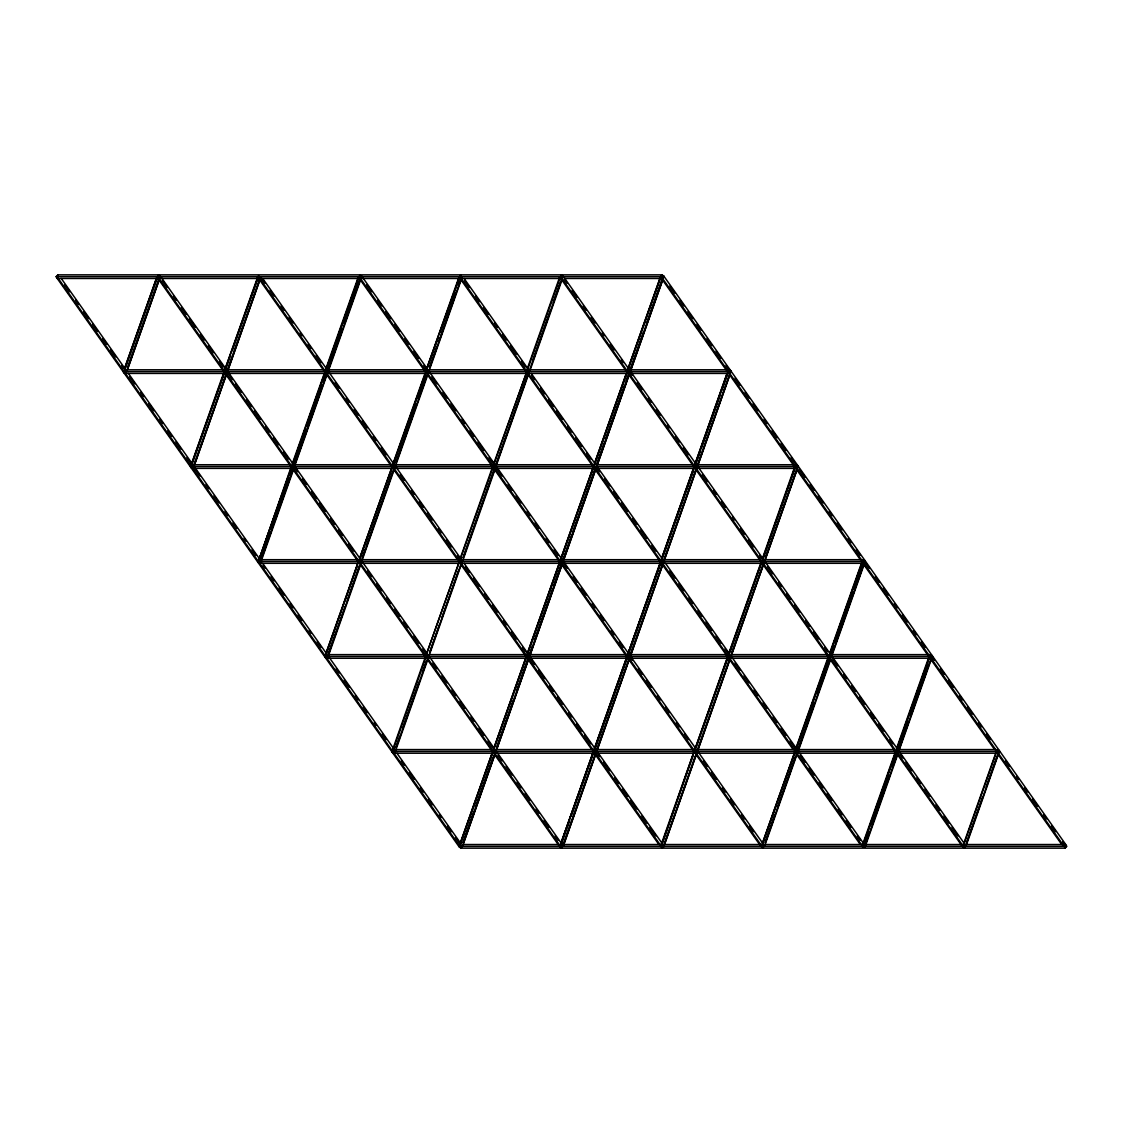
<?xml version="1.0" encoding="UTF-8"?>
<svg xmlns="http://www.w3.org/2000/svg" width="1123" height="1123" viewBox="0 0 1123 1123"><rect width="100%" height="100%" fill="white"/><g stroke="black" fill="none" stroke-linecap="round" stroke-linejoin="round"><path stroke-width="1.5" d="M124.344 369.018L156.757 277.353M124.695 368.33L156.518 278.293M127.362 367.881L158.624 279.487M127.25 369.972L159.087 279.936M127.025 370.913L159.438 279.248M223.884 372.289L190.896 465.61L191.135 467L193.577 467.505M225.049 369.018L257.813 276.665M190.671 466.55L223.912 373.833M224.235 371.601L258.641 275.612M191.135 467L224.698 372.05L227.155 372.555M225.863 368.779L230.496 355.682M232.222 350.769L258.276 277.1L260.718 277.606L228.306 369.285M193.563 465.961L225.976 374.296M227.492 369.523L259.539 279.346M194.391 464.922L226.228 374.885M260.957 276.665L227.379 371.601L225.077 370.562M194.167 465.863L226.579 374.198M291.025 467.238L258.276 561.949L260.718 562.455L293.707 469.133M292.191 463.967L324.365 373.243M325.179 370.66L358.167 277.353M259.216 558.819L291.629 467.14M357.605 280.525L292.205 465.498L294.521 466.55L328.098 371.601M258.276 561.949L291.84 467L294.296 467.505M293.005 463.729L305.161 429.351M306.312 426.08L358.981 277.1L361.424 277.606M261.069 559.422L270.91 531.586M272.061 528.315L290.001 477.57M291.166 474.285L292.892 469.386M294.633 464.473L322.413 385.891M324.154 380.978L325.895 376.065M328.197 369.523L342.669 328.59M344.41 323.691L359.458 281.129M261.28 559.268L293.117 469.246M294.844 464.332L326.681 374.296M328.421 369.383L359.669 280.989M328.435 370.913L360.848 279.248M325.179 655.495L358.742 560.545L325.403 656.899L327.86 657.39M359.669 558.229L391.506 468.193M392.896 463.967L425.07 373.243M426.81 368.33L458.872 277.353M324.94 656.45L357.605 565.36M358.518 561.5L425.322 373.833M425.645 371.601L460.051 275.612M360.722 557.036L426.122 372.05L428.565 372.555M427.849 367.137L438.265 337.672M440.005 332.759L459.686 277.1L462.129 277.606M328.197 654.358L344.986 606.883M347.302 600.342L359.458 565.964M362.35 557.78L365.242 549.596M366.407 546.325L393.022 471.014M395.914 462.83L416.759 403.901M418.486 398.988L426.6 376.065M429.491 367.881L437.015 346.6M438.742 341.687L456.106 292.584M459.012 284.4L460.739 279.487M328.421 654.218L359.669 565.824M361.985 559.268L393.247 470.874M396.138 462.69L426.81 375.924M429.702 367.74L460.374 280.989M328.435 655.762L360.848 564.083M427.989 374.198L361.662 561.5L359.346 560.447M462.367 276.665L428.804 371.601L426.487 370.562M392.896 748.802L425.308 657.137M426.235 654.807L458.647 563.142M460.023 558.917L492.436 467.238M493.601 463.967L527.192 370.562L529.509 371.601L495.931 466.55L493.615 465.498L560.391 277.1L562.848 277.606M526.589 370.66L559.577 277.353M395.001 752.34L392.545 751.834L426.122 656.899L428.565 657.39M425.645 656.45L493.25 467L495.706 467.505M395.914 747.679L399.97 736.211M402.862 728.027L419.076 682.194M422.543 672.368L426.6 660.914M429.491 652.73L439.332 624.893M441.648 618.352L458.423 570.877M463.055 557.78L494.317 469.386M496.043 464.473L527.88 374.436M533.088 359.697L550.452 310.594M553.344 302.41L561.444 279.487M396.138 747.525L426.81 660.773M429.702 652.589L460.949 564.181M463.266 557.64L494.527 469.246M495.678 465.961L528.091 374.296M529.831 369.383L560.503 282.617M395.577 750.711L427.989 659.033M462.718 560.812L495.131 469.133M529.845 370.913L562.258 279.248M460.023 843.752L491.86 753.715M493.601 748.802L559.577 562.188M560.742 558.917L593.155 467.238M593.73 465.61L626.143 373.931M627.869 369.018L660.282 277.353M460.374 843.064L492.211 753.028M493.952 748.115L525.775 658.078M527.515 653.179L559.352 563.142M561.079 558.229L593.491 466.55M594.657 463.28L625.904 374.885M628.22 368.33L660.057 278.293M462.129 847.289L459.686 846.784L493.25 751.834L495.706 752.34M463.055 842.615L474.06 811.522M475.787 806.609L493.151 757.492M497.208 746.037L513.408 700.205M516.889 690.378L527.88 659.271M529.621 654.358L532.513 646.174M534.829 639.633L552.769 588.887M553.92 585.602L561.444 564.322M563.184 559.422L571.874 534.857M573.025 531.586L595.022 469.386M596.748 464.473L604.286 443.192M606.013 438.279L624.542 385.891M626.269 380.978L628.01 376.065M630.326 369.523L643.633 331.875M646.525 323.691L661.573 281.129M463.266 842.475L493.952 755.723M496.843 747.525L528.091 659.131M529.256 655.86L561.668 564.181M563.395 559.268L595.232 469.246M596.973 464.332L628.796 374.296M630.536 369.383L662.373 279.346M463.518 843.064L494.78 754.67M530.084 654.807L561.921 564.771M596.636 466.55L563.072 561.5L560.756 560.447L627.532 372.05L629.975 372.555M597.225 464.922L629.048 374.885M462.718 845.647L495.131 753.982M496.857 749.069L529.27 657.39M529.845 655.762L562.258 564.083M563.999 559.17L629.399 374.198M631.14 369.285L662.963 279.248M561.318 842.124L592.565 753.715M593.73 750.445L626.718 657.137M628.459 652.224L693.86 467.238M695.011 463.967L726.848 373.931M561.079 843.064L592.916 753.028M594.657 748.115L626.48 658.078M627.645 654.807L661.461 560.447M661.798 558.229L693.621 468.193M694.786 464.922L727.199 373.243M559.928 846.335L627.322 657.039M627.069 656.45L693.298 470.411M561.556 843.513L569.656 820.59M571.396 815.691L627.532 656.899L629.975 657.39M628.683 653.614L694.674 467L697.116 467.505M695.825 463.729L700.457 450.632M701.608 447.361L720.138 394.973M721.864 390.06L728.237 372.05M563.184 844.257L595.232 754.08M596.748 749.308L628.796 659.131M630.326 654.358L662.373 564.181M664.1 559.268L695.362 470.874M697.678 464.332L728.925 375.924M596.636 751.399L563.072 846.335L560.756 845.296M597.225 749.757L629.048 659.72M663.777 561.5L630.214 656.45L627.897 655.397M664.353 559.858L696.19 469.821M563.423 845.647L629.399 659.033M630.564 655.762L663.553 562.455M664.128 560.812L696.541 469.133M697.692 465.863L730.104 374.198M660.857 845.394L694.435 750.445L661.096 846.784L663.553 847.289M695.362 748.115L727.423 657.137M728.588 653.867L760.762 563.142M762.503 558.229L794.565 467.238M693.298 755.26L661.461 845.296L663.777 846.335M694.196 751.399L761.015 563.732M762.166 560.447L795.744 465.498L798.06 466.55L764.482 561.5L762.166 560.447L761.338 561.5M696.4 746.935L761.801 561.949L764.258 562.455L730.68 657.39M763.542 557.036L795.379 467L797.821 467.505M664.1 844.117L695.362 755.723M697.678 749.167L729.501 659.131M731.606 652.73L762.503 565.824M765.184 557.78L796.642 469.246M664.353 844.707L696.19 754.67M731.494 654.807L763.331 564.771M664.128 845.647L696.541 753.982M698.281 749.069L730.104 659.033M765.409 559.17L797.246 469.133M762.503 843.064L794.326 753.028M795.716 748.802L828.128 657.137M829.63 653.179L862.043 561.5M761.338 846.335L828.156 658.668M829.307 655.397L862.871 560.447L865.187 561.5L831.624 656.45L829.307 655.397L828.479 656.45M763.542 841.871L828.942 656.899L831.399 657.39M830.108 653.614L862.506 561.949M765.184 842.615L775.01 814.793M777.916 806.609L795.281 757.492M798.172 749.308L814.372 703.475M817.853 693.649L829.995 659.271M831.736 654.358L834.628 646.174M835.793 642.903L853.733 592.158M854.884 588.887L864.724 561.051L864.963 562.455M765.395 842.475L796.642 754.08M798.958 747.525L830.22 659.131M831.371 655.86L863.784 564.181M798.397 750.711L830.809 659.033M895.27 752.087L862.282 845.394L862.52 846.784L864.963 847.289M896.421 748.802L928.833 657.137M864.612 840.383L895.284 753.617M862.52 846.784L896.084 751.834L898.526 752.34M897.235 748.564L929.072 658.527M865.3 844.257L869.356 832.803M872.248 824.619L889.613 775.502M892.504 767.318L897.137 754.221M898.877 749.308L908.718 721.485M911.034 714.93L928.974 664.184M865.524 844.117L897.347 754.08M899.088 749.167L930.925 659.131M865.538 845.647L897.951 753.982M963.337 844.707L995.75 753.028M963.59 845.296L997.154 750.346L999.47 751.399L965.906 846.335L963.59 845.296L962.748 846.335M966.594 842.615L982.793 796.783M986.275 786.956L997.266 755.863M966.229 844.117L997.477 755.723M57.961 274.84L56.15 276.665L57.961 278.476L57.062 276.665L57.961 274.84L662.205 274.84L664.03 276.665M158.68 278.476L157.767 276.665L158.68 274.84L159.578 276.665L158.68 278.476L59.701 278.476M223.996 371.601L225.807 373.426L226.72 371.601L225.807 369.79M360.09 278.476L359.178 276.665L360.09 274.84L360.988 276.665L360.09 278.476L259.385 278.476M326.512 369.79L327.425 371.601L326.512 373.426L325.614 371.601L326.512 369.79L227.548 369.79M291.138 466.55L292.949 468.375L292.036 466.55L292.949 464.74L293.861 466.55L292.949 468.375L192.244 468.375L190.419 466.55M257.56 561.5L259.385 563.311L260.283 561.5M459.883 276.665L460.795 274.84M461.707 276.665L460.795 278.476L559.759 278.476M327.425 656.45L326.512 658.26L324.701 656.45M561.5 278.476L560.588 276.665L561.5 274.84L562.412 276.665L561.5 278.476L559.689 276.665M527.024 371.601L527.936 369.79L428.958 369.79M395.394 468.375L494.359 468.375L495.271 466.55L494.359 464.74M459.883 561.5L460.795 559.689L461.707 561.5L460.795 563.311M391.843 751.399L393.654 753.21L394.566 751.399L393.654 749.574M628.641 373.426L627.729 371.601L628.641 369.79L629.54 371.601L628.641 373.426L626.816 371.601M559.689 561.5L561.5 563.311L562.412 561.5L561.5 559.689M494.359 749.574L495.271 751.399L494.359 753.21L395.394 753.21M728.434 371.601L729.346 369.79L731.157 371.601M695.769 464.74L696.681 466.55L695.769 468.375L694.87 466.55L495.271 466.55M661.293 561.5L662.205 559.689L563.241 559.689M662.205 563.311L663.117 561.5L662.205 559.689M626.816 656.45L628.641 658.26L627.729 656.45L628.641 654.625L629.54 656.45L628.641 658.26L428.958 658.26M595.976 751.399L595.064 753.21L695.769 753.21L694.87 751.399L495.271 751.399M560.588 846.335L561.5 844.524L562.412 846.335L561.5 848.16L560.588 846.335L459.883 846.335L460.795 848.16L1065.039 848.16L1066.85 846.335L1065.039 844.524L1065.938 846.335L1065.039 848.16M662.205 848.16L663.117 846.335M862.717 561.5L863.615 559.689L865.44 561.5M830.051 658.26L829.139 656.45L830.051 654.625L830.964 656.45L830.051 658.26L731.087 658.26M697.509 753.21L796.488 753.21L797.386 751.399L796.488 749.574M762.91 844.524L763.822 846.335L762.91 848.16L761.998 846.335L562.412 846.335M929.844 656.45L930.756 654.625L932.581 656.45M897.193 749.574L898.091 751.399L897.193 753.21L896.28 751.399L696.681 751.399L695.769 749.574M996.985 751.399L997.898 749.574L999.709 751.399M963.422 846.335L964.32 844.524L965.233 846.335L964.32 848.16L963.422 846.335L763.822 846.335M257.813 561.5L258.641 560.447M526.364 656.45L527.192 655.397L529.509 656.45L495.931 751.399L493.615 750.346L560.391 561.949L562.848 562.455M864.359 562.553L865.187 561.5M862.043 846.335L862.885 845.296L865.187 846.335M461.427 845.9L459.447 847.289L56.627 277.606L57.329 277.1L460.163 846.784M56.627 277.606L57.329 277.1M227.155 370.66L224.474 372.555L559.156 845.872M291.601 467.505L294.296 465.61M428.565 370.66L425.884 372.555L492.014 466.087M560.152 277.606L562.848 275.711L965.668 845.394L962.987 847.289M258.037 562.455L258.753 561.949M358.742 562.455L361.424 560.545M495.706 465.61L493.025 467.505L760.566 845.872M627.294 372.555L629.975 370.66M325.179 657.39L325.881 656.899M728.715 372.05L730.68 370.66L729.978 371.166L725.963 365.494M425.884 657.39L428.565 655.495M560.152 562.455L562.848 560.545M694.435 467.505L697.116 465.61M797.119 466.101L797.821 465.61L795.856 467M392.32 752.34L393.022 751.834M493.025 752.34L495.706 750.445M627.294 657.39L629.975 655.495M764.258 560.545L761.576 562.455L827.707 655.972M862.983 561.949L864.963 560.545L864.247 561.051L869.258 568.14M560.152 847.289L562.848 845.394L160.013 275.711L157.332 277.606L223.463 371.137M694.435 752.34L697.116 750.445M831.399 655.495L828.704 657.39L895.845 752.34L898.526 750.445M931.388 656L932.104 655.495L930.125 656.899M663.553 845.394L661.573 846.784L258.753 277.1M761.576 847.289L764.258 845.394L361.424 275.711L358.742 277.606L424.873 371.137M997.266 751.834L999.231 750.445M57.062 276.665L157.767 276.665M159.578 276.665L359.178 276.665M360.988 276.665L560.588 276.665M562.412 276.665L663.117 276.665L662.205 274.84M160.407 278.476L257.644 278.476M361.817 278.476L459.054 278.476M564.967 278.476L660.464 278.476M126.843 369.79L222.34 369.79M328.253 369.79L425.491 369.79M529.663 369.79L626.901 369.79M630.368 369.79L727.606 369.79M226.72 371.601L426.319 371.601L427.217 373.426L328.253 373.426M627.729 371.601L428.13 371.601L427.217 369.79M629.54 371.601L730.259 371.601L729.346 369.79M126.843 373.426L224.081 373.426M229.289 373.426L324.786 373.426M428.958 373.426L526.196 373.426M529.663 373.426L626.901 373.426M632.109 373.426L727.606 373.426M193.984 464.74L289.481 464.74M294.689 464.74L393.654 464.74M395.394 464.74L492.632 464.74M496.099 464.74L595.064 464.74M596.804 464.74L694.042 464.74M697.509 464.74L796.488 464.74L798.299 466.55L796.488 464.74L797.386 466.55L696.681 466.55M292.036 466.55L191.331 466.55L192.244 468.375L193.156 466.55L192.244 464.74M293.861 466.55L493.446 466.55L494.359 468.375M294.689 468.375L391.913 468.375M496.099 468.375L593.337 468.375M595.064 468.375L694.042 468.375M697.509 468.375L796.488 468.375M261.112 559.689L358.349 559.689M361.817 559.689L459.054 559.689M462.536 559.689L558.033 559.689M663.946 559.689L759.443 559.689M764.651 559.689L861.888 559.689M562.412 561.5L762.012 561.5L762.91 563.311L663.946 563.311M261.112 563.311L360.09 563.311L359.178 561.5L258.472 561.5L259.385 563.311M361.817 563.311L459.054 563.311M462.536 563.311L559.759 563.311M564.967 563.311L660.464 563.311M764.651 563.311L861.888 563.311M328.253 654.625L425.491 654.625M428.958 654.625L527.936 654.625L528.835 656.45L527.936 654.625M529.663 654.625L626.901 654.625M630.368 654.625L727.606 654.625M731.087 654.625L828.311 654.625M831.792 654.625L930.756 654.625L931.669 656.45L830.964 656.45M627.729 656.45L428.13 656.45L427.217 654.625M629.54 656.45L829.139 656.45M427.217 658.26L326.512 658.26L325.614 656.45L426.319 656.45L427.217 658.26L425.406 656.45M630.368 658.26L727.606 658.26M833.519 658.26L929.016 658.26M395.394 749.574L490.891 749.574M496.099 749.574L595.064 749.574M596.804 749.574L694.042 749.574M697.509 749.574L794.747 749.574M798.214 749.574L893.711 749.574M898.919 749.574L996.157 749.574M898.091 751.399L998.81 751.399L997.898 749.574M496.099 753.21L593.337 753.21M798.214 753.21L895.452 753.21M900.66 753.21L996.157 753.21M462.536 844.524L558.033 844.524M563.241 844.524L662.205 844.524M663.946 844.524L761.169 844.524M764.651 844.524L863.615 844.524M865.356 844.524L962.593 844.524M966.061 844.524L1063.299 844.524M965.233 846.335L1065.938 846.335M661.096 277.1L663.553 277.606M160.013 277.606L157.571 277.1L123.993 372.05L126.45 372.555M325.403 372.05L327.86 372.555M593.969 467L596.411 467.505M392.545 467L395.001 467.505M358.981 561.949L361.424 562.455M996.789 751.834L999.231 752.34L999.007 750.95M795.379 751.834L797.821 752.34M694.674 751.834L697.116 752.34M593.955 751.834L596.411 752.34M392.91 465.498L395.226 466.55M124.358 370.562L126.674 371.601M728.602 655.397L730.919 656.45L697.355 751.399L695.039 750.346M460.051 560.447L462.367 561.5L428.804 656.45L426.487 655.397M191.5 465.498L193.816 466.55M795.744 750.346L798.06 751.399L764.482 846.335L762.166 845.296M325.782 655.397L328.084 656.45M392.91 750.346L395.226 751.399M462.367 846.335L460.051 845.296L459.223 846.335L461.539 847.388M56.15 276.665L57.961 278.476M458.97 846.335L460.795 848.16L459.883 846.335M693.958 751.399L695.769 753.21M358.265 561.5L360.09 563.311M492.548 751.399L494.359 753.21L493.446 751.399L392.741 751.399L393.654 753.21M669.855 286.126L674.867 293.215M679.878 300.304L683.879 305.975M687.894 311.647L692.905 318.721M696.906 324.393L700.92 330.064M706.929 338.57L711.94 345.645M715.955 351.317L720.952 358.405M734.989 378.24L740.001 385.329M745.012 392.418L749.013 398.089M753.028 403.747L758.039 410.836M764.047 419.342L767.051 423.596M772.062 430.685L777.074 437.759M781.075 443.431L786.086 450.52M791.097 457.608L795.112 463.266M799.113 468.937L805.135 477.443M810.146 484.532L814.147 490.204M818.162 495.861L823.173 502.95M829.181 511.456L832.185 515.71M837.197 522.785L842.208 529.874M848.216 538.38L851.22 542.634M856.231 549.723L860.246 555.38M875.28 576.646L879.281 582.304M883.296 587.975L888.307 595.064M894.315 603.57L897.319 607.824M902.33 614.899L907.342 621.988M913.35 630.494L916.354 634.748M921.365 641.823L925.38 647.494M932.399 657.418L934.392 660.254M940.414 668.761L944.415 674.418M948.43 680.089L953.441 687.178M959.449 695.684L962.453 699.924M967.465 707.013L972.476 714.102M978.484 722.608L981.488 726.862M986.499 733.937L990.514 739.608M1005.548 760.861L1009.549 766.532M1016.568 776.456L1018.575 779.292M1024.583 787.799L1027.587 792.038M1032.599 799.127L1037.61 806.216M1043.618 814.722L1046.622 818.962M1051.633 826.051L1055.648 831.722M1062.653 841.646L1064.66 844.482M661.868 279.023L726.005 369.72M729.009 373.973L794.143 466.087M797.148 470.34L860.274 559.619M863.278 563.872L928.412 655.972M930.42 658.808L994.543 749.504M997.561 753.758L1061.684 844.454M564.139 279.051L567.143 283.291M572.154 290.38L577.166 297.469M583.174 305.975L586.178 310.229M591.189 317.304L595.204 322.975M602.209 332.899L604.216 335.735M610.238 344.228L614.239 349.899M621.258 359.823L623.265 362.659M630.27 372.569L632.277 375.405M637.288 382.494L642.3 389.583M648.308 398.089L651.312 402.329M656.323 409.418L660.338 415.089M667.343 425.013L669.35 427.849M675.358 436.342L679.373 442.013M683.388 447.684L688.399 454.773M702.422 474.608L707.434 481.697M713.442 490.204L716.446 494.443M721.457 501.532L725.472 507.203M732.477 517.127L734.484 519.963M740.492 528.456L744.507 534.127M748.522 539.798L753.519 546.887M759.541 555.38L761.548 558.215M767.556 566.722L772.568 573.811M778.576 582.304L781.58 586.557M786.591 593.646L790.606 599.317M794.607 604.988L799.618 612.063M805.626 620.57L809.641 626.241M813.656 631.912L818.653 639.001M824.675 647.494L827.679 651.747M832.69 658.836L837.702 665.925M843.71 674.418L846.714 678.671M851.725 685.76L855.74 691.431M859.741 697.102L864.752 704.177M870.76 712.684L874.775 718.355M878.776 724.026L883.787 731.101M889.809 739.608L892.813 743.861M899.832 753.786L902.836 758.039M905.84 762.278L911.848 770.785M916.859 777.874L920.874 783.545M924.875 789.202L929.886 796.291M935.894 804.798L939.909 810.469M943.91 816.14L948.921 823.215M951.939 827.469L957.947 835.975M560.868 277.1L963.688 846.784M561.163 279.023L693.424 466.087M695.432 468.923L760.566 561.037M896.856 753.758L961.99 845.872M464.136 278.546L528.273 369.242M531.277 373.496L594.404 462.774M597.408 467.028L663.553 560.545M665.546 563.381L729.683 654.077M731.691 656.913L797.821 750.445M799.829 753.28L863.966 843.977M464.431 280.469L469.442 287.544M475.45 296.051L479.465 301.722M483.466 307.393L488.477 314.468M494.499 322.975L497.503 327.228M502.514 334.317L506.515 339.988M510.53 345.645L516.538 354.152M521.549 361.241L525.564 366.912M531.572 375.405L534.576 379.658M540.584 388.165L544.599 393.836M548.6 399.507L553.611 406.582M556.615 410.836L562.637 419.342M567.648 426.431L571.649 432.088M575.664 437.759L581.672 446.266M586.683 453.355L590.684 459.026M597.703 468.937L599.71 471.772M604.721 478.861L609.733 485.95M613.734 491.607L618.745 498.696M621.749 502.95L627.771 511.456M632.782 518.545L636.783 524.202M640.798 529.874L646.806 538.38M651.817 545.469L655.818 551.126M669.855 570.975L674.867 578.064M678.868 583.721L683.879 590.81M688.89 597.899L692.905 603.57M697.916 610.645L701.917 616.316M705.932 621.988L711.94 630.494M715.955 636.165L720.952 643.24M724.967 648.912L727.971 653.165M734.989 663.089L740.001 670.164M744.002 675.835L749.013 682.924M754.024 690.013L758.039 695.684M763.05 702.759L767.051 708.431M773.059 716.937L777.074 722.608M781.075 728.28L786.086 735.354M790.101 741.026L795.112 748.115M800.123 755.203L805.135 762.278M809.136 767.95L814.147 775.038M819.158 782.127L823.173 787.799M827.174 793.456L832.185 800.545M838.193 809.051L842.208 814.722M846.209 820.38L851.22 827.469M857.242 835.975L860.246 840.229M460.163 277.1L794.845 750.431M795.856 751.834L862.983 846.784M461.455 280.441L524.581 369.72M527.585 373.973L593.73 467.505M594.727 468.923L660.857 562.455M661.868 563.872L727.002 655.972M729.009 658.808L793.133 749.504M796.137 753.758L860.274 844.454M366.73 284.709L371.741 291.798M377.749 300.304L381.764 305.975M385.765 311.647L390.776 318.721M394.791 324.393L399.802 331.482M404.813 338.57L408.814 344.228M413.826 351.317L418.837 358.405M423.848 365.494L425.856 368.33M431.864 376.823L436.875 383.912M442.883 392.418L446.898 398.089M450.899 403.747L455.91 410.836M461.932 419.342L464.936 423.596M469.947 430.685L473.948 436.342M477.963 442.013L483.971 450.52M488.982 457.608L492.997 463.266M496.998 468.937L502.009 476.026M508.017 484.532L512.032 490.204M516.033 495.861L521.044 502.95M527.066 511.456L530.07 515.71M535.081 522.785L539.082 528.456M546.101 538.38L549.105 542.634M554.116 549.723L558.131 555.38M563.128 562.469L567.143 568.14M573.151 576.646L577.166 582.304M581.167 587.975L586.178 595.064M592.2 603.57L595.204 607.824M600.215 614.899L604.216 620.57M611.235 630.494L614.239 634.748M619.25 641.823L623.265 647.494M630.27 657.418L632.277 660.254M638.285 668.746L642.3 674.418M646.301 680.089L651.312 687.178M657.334 695.684L660.338 699.924M665.349 707.013L669.35 712.684M676.369 722.608L679.373 726.862M684.384 733.937L688.399 739.608M703.419 760.861L707.434 766.532M711.435 772.203L716.446 779.292M722.454 787.785L725.472 792.038M730.483 799.127L734.484 804.798M741.503 814.722L744.507 818.962M749.518 826.051L753.519 831.722M359.458 277.1L762.278 846.784M262.726 278.546L325.852 367.825M328.857 372.078L393.991 464.192M395.998 467.028L462.143 560.545M464.136 563.381L528.273 654.077M530.281 656.913L596.411 750.445M598.419 753.28L661.545 842.559M262.01 279.051L265.028 283.291M270.039 290.38L274.04 296.051M281.059 305.975L284.063 310.229M289.074 317.304L293.075 322.975M300.094 332.899L302.101 335.735M308.109 344.228L311.113 348.481M316.125 355.57L321.136 362.659M335.173 382.494L339.174 388.165M346.193 398.089L349.197 402.329M354.208 409.418L358.209 415.089M362.224 420.76L367.235 427.849M373.243 436.342L376.247 440.595M381.259 447.684L386.27 454.773M400.307 474.608L404.308 480.279M411.327 490.204L414.331 494.443M419.342 501.532L423.343 507.203M427.358 512.874L432.369 519.963M438.377 528.456L441.381 532.709M446.393 539.798L451.404 546.887M457.412 555.38L459.419 558.215M465.441 566.722L469.442 572.393M473.457 578.064L479.465 586.557M484.476 593.646L488.477 599.317M492.492 604.988L497.503 612.063M503.511 620.57L506.515 624.823M511.526 631.912L516.538 639.001M522.546 647.494L525.564 651.747M530.561 658.836L534.576 664.507M538.591 670.164L544.599 678.671M549.61 685.76L553.611 691.431M557.626 697.102L562.637 704.177M568.645 712.684L571.649 716.937M576.661 724.026L581.672 731.101M584.676 735.354L590.698 743.861M597.703 753.786L599.71 756.621M603.725 762.278L609.733 770.785M614.744 777.874L618.745 783.545M622.76 789.202L627.771 796.291M630.775 800.545L636.783 809.051M641.794 816.14L646.806 823.215M649.81 827.469L655.832 835.975M259.034 279.023L323.171 369.72M326.175 373.973L391.309 466.087M393.317 468.923L457.454 559.619M460.458 563.872L525.592 655.972M527.585 658.808L591.723 749.504M594.727 753.758L658.864 844.454M162.316 280.469L167.327 287.544M173.335 296.051L176.339 300.304M181.35 307.393L186.362 314.468M189.366 318.721L195.374 327.228M200.385 334.317L204.4 339.988M208.401 345.645L213.412 352.734M219.434 361.241L223.435 366.912M227.45 372.569L232.461 379.658M235.465 383.912L241.473 392.418M246.484 399.507L251.496 406.582M254.5 410.836L260.508 419.342M265.519 426.431L269.534 432.088M273.535 437.759L278.546 444.848M283.558 451.937L288.569 459.026M294.577 467.519L297.595 471.772M302.606 478.861L306.607 484.532M311.618 491.607L316.63 498.696M319.634 502.95L325.642 511.456M330.653 518.545L334.668 524.202M338.669 529.874L342.683 535.545M348.692 544.051L353.703 551.126M367.726 570.975L371.741 576.646M376.752 583.721L381.764 590.81M386.775 597.899L390.776 603.57M394.791 609.242L399.802 616.316M403.803 621.988L407.817 627.659M413.826 636.165L418.837 643.24M422.852 648.912L426.852 654.583M432.86 663.089L436.875 668.761M441.886 675.835L446.898 682.924M451.909 690.013L455.91 695.684M459.925 701.342L464.936 708.431M470.944 716.937L473.948 721.191M478.959 728.28L483.971 735.354M487.986 741.026L492.997 748.115M497.994 755.203L502.009 760.861M506.01 766.532L512.032 775.038M517.043 782.127L521.044 787.799M525.059 793.456L530.07 800.545M536.078 809.051L539.082 813.305M544.094 820.38L549.105 827.469M555.113 835.975L558.131 840.229M158.034 277.1L560.868 846.784M61.316 278.546L125.439 369.242M128.457 373.496L192.58 464.192M194.588 467.028L260.718 560.545M262.726 563.381L325.852 652.66M328.857 656.913L395.001 750.445M396.995 753.28L461.132 843.977M64.615 284.709L69.626 291.798M75.634 300.304L78.638 304.558M83.649 311.647L88.661 318.721M92.676 324.393L97.673 331.482M102.684 338.57L106.699 344.228M110.7 349.899L115.711 356.988M121.733 365.494L123.727 368.33M129.749 376.823L134.76 383.912M140.768 392.418L143.772 396.672M148.783 403.747L153.795 410.836M159.803 419.342L162.807 423.596M167.818 430.685L171.833 436.342M175.834 442.013L180.845 449.102M186.867 457.608L190.868 463.266M194.883 468.937L199.894 476.026M205.902 484.532L208.906 488.786M213.917 495.861L218.929 502.95M224.937 511.456L227.941 515.71M232.952 522.785L236.967 528.456M243.986 538.38L245.979 541.216M252.001 549.723L256.002 555.38M263.021 565.304L265.028 568.14M271.036 576.646L274.04 580.886M279.051 587.975L284.063 595.064M290.071 603.57L293.075 607.824M298.086 614.899L302.101 620.57M309.12 630.494L311.113 633.33M317.135 641.823L321.136 647.494M336.17 668.761L339.174 673M344.185 680.089L349.197 687.178M355.205 695.684L358.209 699.924M363.22 707.013L367.235 712.684M374.254 722.608L376.247 725.444M382.269 733.937L386.27 739.608M401.304 760.861L404.308 765.114M409.319 772.203L414.331 779.292M420.339 787.799L423.343 792.038M428.354 799.127L432.369 804.798M439.374 814.722L441.381 817.544M447.403 826.051L451.404 831.722M455.419 837.393L459.419 843.064M795.575 751.399L796.488 753.21M527.936 369.79L528.835 371.601M561.5 563.311L560.588 561.5L361.002 561.5L360.09 559.689M325.614 371.601L326.512 373.426M225.807 373.426L224.909 371.601L124.19 371.601L125.102 373.426L126.015 371.601L125.102 369.79M863.615 559.689L864.528 561.5L763.822 561.5L762.91 559.689M660.871 560.545L661.096 561.949M526.589 655.495L526.827 656.899M459.447 845.394L459.686 846.784M392.32 750.445L392.545 751.834M661.461 275.612L627.897 370.562L630.214 371.601L663.777 276.665L661.461 275.612M728.602 370.562L695.039 465.498L697.355 466.55L730.919 371.601L728.602 370.562M930.012 655.397L896.449 750.346L898.765 751.399L932.329 656.45L930.012 655.397M124.471 372.05L123.769 372.555L124.471 372.05M191.612 467L190.896 467.505L191.612 467M663.553 275.711L661.573 277.1L1064.407 846.784L1066.373 845.394L663.553 275.711M125.102 373.426L123.291 371.601L125.102 373.426M595.064 753.21L594.165 751.399L595.064 753.21M730.68 372.555L730.455 371.166L730.68 372.555M123.993 372.05L123.769 370.66L123.993 372.05"/></g></svg>
